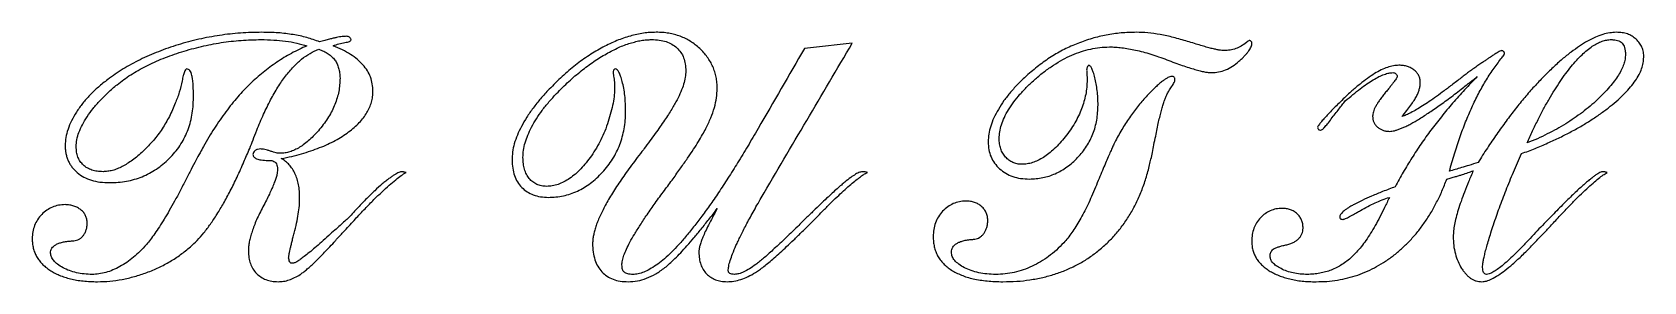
# Model space of a CAD drawing. Header units: millimetres. Extents: x 3 to 128, y 50 to 69.
import ezdxf

# ---------------------------------------------------------------- set-up
doc = ezdxf.new("R2010")
doc.units = ezdxf.units.MM

msp = doc.modelspace()

# ---------------------------------------------------------------- linework, layer by layer
at = {"color": 7, "linetype": 'Continuous', "lineweight": 25}
for points, knots in [([(27.53, 68.44), (27.52, 68.42), (27.5, 68.36), (27.4, 68.3), (27.25, 68.25), (26.97, 68.21), (26.59, 68.14), (26.29, 68.02), (26.14, 67.96), (26.38, 67.86), (26.85, 67.67), (27.48, 67.32), (28.02, 66.94), (28.46, 66.51), (28.81, 66.06), (29.05, 65.56), (29.2, 65.02), (29.22, 64.65), (29.23, 64.46), (29.22, 64.32), (29.21, 64.03), (29.12, 63.6), (28.97, 63.19), (28.77, 62.79), (28.5, 62.39), (28.17, 62.01), (27.78, 61.64), (27.34, 61.29), (26.84, 60.95), (26.31, 60.64), (25.72, 60.34), (25.09, 60.08), (24.42, 59.83), (23.69, 59.6), (22.93, 59.41), (22.4, 59.29), (22.13, 59.24), (22.24, 59.17), (22.47, 59.04), (22.75, 58.76), (23, 58.44), (23.2, 58.08), (23.36, 57.66), (23.48, 57.21), (23.54, 56.72), (23.55, 56.37), (23.55, 56.19), (23.55, 56), (23.54, 55.58), (23.45, 54.93), (23.32, 54.23), (23.16, 53.61), (23.04, 53.12), (22.94, 52.78), (22.88, 52.48), (22.81, 52.23), (22.77, 52), (22.73, 51.82), (22.71, 51.68), (22.71, 51.6), (22.7, 51.57), (22.71, 51.51), (22.72, 51.41), (22.77, 51.26), (22.87, 51.15), (22.95, 51.14), (22.99, 51.14), (23.04, 51.15), (23.16, 51.17), (23.36, 51.28), (23.62, 51.45), (23.93, 51.69), (24.32, 51.99), (24.76, 52.36), (25.26, 52.79), (25.61, 53.11), (25.8, 53.28), (25.95, 53.42), (26.25, 53.68), (26.66, 54.06), (27.03, 54.38), (27.26, 54.59), (27.37, 54.68), (27.6, 54.94), (28.05, 55.44), (28.72, 56.14), (29.35, 56.74), (29.84, 57.19), (30.21, 57.49), (30.46, 57.69), (30.68, 57.85), (30.89, 57.99), (31.07, 58.09), (31.23, 58.17), (31.36, 58.22), (31.45, 58.23), (31.49, 58.23), (31.51, 58.23), (31.55, 58.23), (31.63, 58.2), (31.71, 58.18), (31.76, 58.17), (31.79, 58.16), (31.66, 58.09), (31.39, 57.92), (30.96, 57.59), (30.47, 57.17), (29.9, 56.65), (29.28, 56.05), (28.59, 55.34), (27.84, 54.55), (27.32, 53.98), (27.04, 53.68), (26.96, 53.59), (26.8, 53.41), (26.57, 53.17), (26.38, 52.96), (26.27, 52.83), (26.22, 52.77), (26.07, 52.62), (25.8, 52.32), (25.4, 51.9), (25.03, 51.52), (24.68, 51.19), (24.37, 50.9), (24.09, 50.65), (23.83, 50.44), (23.53, 50.23), (23.18, 50.03), (22.75, 49.85), (22.32, 49.74), (22.03, 49.72), (21.89, 49.72), (21.72, 49.72), (21.4, 49.74), (20.94, 49.86), (20.54, 50.07), (20.19, 50.35), (19.92, 50.7), (19.72, 51.12), (19.6, 51.59), (19.59, 51.92), (19.58, 52.09), (19.59, 52.21), (19.59, 52.44), (19.65, 52.81), (19.74, 53.2), (19.87, 53.61), (20.02, 54.05), (20.22, 54.52), (20.44, 55.01), (20.71, 55.51), (20.97, 56), (21.2, 56.47), (21.39, 56.9), (21.55, 57.28), (21.68, 57.62), (21.77, 57.92), (21.83, 58.18), (21.83, 58.34), (21.84, 58.41), (21.84, 58.49), (21.83, 58.63), (21.77, 58.83), (21.65, 58.98), (21.53, 59.05), (21.48, 59.08), (21.42, 59.09), (21.29, 59.1), (21.16, 59.1), (21.09, 59.1), (21, 59.1), (20.83, 59.11), (20.59, 59.13), (20.39, 59.17), (20.23, 59.22), (20.1, 59.28), (20, 59.36), (19.94, 59.45), (19.94, 59.52), (19.93, 59.55), (19.94, 59.61), (19.96, 59.73), (20.1, 59.87), (20.3, 59.97), (20.45, 59.98), (20.53, 59.99), (20.58, 59.98), (20.68, 59.98), (20.86, 59.95), (21.06, 59.89), (21.29, 59.82), (21.51, 59.74), (21.72, 59.7), (21.89, 59.65), (22, 59.65), (22.04, 59.65), (22.17, 59.66), (22.42, 59.67), (22.8, 59.76), (23.18, 59.91), (23.56, 60.11), (23.94, 60.38), (24.33, 60.7), (24.72, 61.08), (25.1, 61.51), (25.47, 61.98), (25.79, 62.45), (26.07, 62.94), (26.29, 63.43), (26.46, 63.93), (26.59, 64.44), (26.66, 64.95), (26.67, 65.3), (26.68, 65.47), (26.67, 65.61), (26.66, 65.87), (26.58, 66.24), (26.46, 66.57), (26.28, 66.87), (26.05, 67.14), (25.76, 67.36), (25.42, 67.56), (25.16, 67.65), (25.03, 67.7), (24.8, 67.6), (24.33, 67.39), (23.67, 66.93), (23.04, 66.33), (22.43, 65.61), (21.84, 64.75), (21.28, 63.76), (20.73, 62.64), (20.4, 61.84), (20.23, 61.43), (20.13, 61.18), (19.95, 60.72), (19.7, 60.06), (19.46, 59.5), (19.31, 59.15), (19.24, 58.99), (19.07, 58.6), (18.72, 57.84), (18.2, 56.77), (17.68, 55.8), (17.17, 54.95), (16.66, 54.19), (16.15, 53.51), (15.63, 52.92), (15.27, 52.58), (15.09, 52.42), (14.84, 52.21), (14.34, 51.8), (13.52, 51.27), (12.64, 50.8), (11.72, 50.42), (10.77, 50.11), (9.81, 49.88), (8.85, 49.74), (8.21, 49.72), (7.89, 49.72), (7.7, 49.72), (7.33, 49.72), (6.79, 49.77), (6.28, 49.83), (5.81, 49.94), (5.36, 50.06), (4.94, 50.21), (4.55, 50.4), (4.2, 50.6), (3.88, 50.84), (3.6, 51.09), (3.37, 51.37), (3.17, 51.67), (3.02, 51.98), (2.91, 52.32), (2.85, 52.68), (2.84, 52.92), (2.84, 53.05), (2.84, 53.23), (2.86, 53.58), (3.01, 54.07), (3.24, 54.53), (3.57, 54.93), (3.95, 55.26), (4.39, 55.5), (4.87, 55.65), (5.21, 55.67), (5.38, 55.68), (5.5, 55.67), (5.73, 55.66), (6.06, 55.58), (6.36, 55.46), (6.61, 55.28), (6.83, 55.07), (6.98, 54.83), (7.08, 54.55), (7.09, 54.36), (7.09, 54.27), (7.09, 54.17), (7.09, 54), (7.03, 53.74), (6.93, 53.51), (6.81, 53.3), (6.65, 53.13), (6.48, 53), (6.28, 52.91), (6.14, 52.9), (6.07, 52.89), (6.04, 52.88), (5.98, 52.88), (5.92, 52.87), (5.89, 52.87), (5.76, 52.86), (5.52, 52.84), (5.19, 52.78), (4.91, 52.7), (4.67, 52.59), (4.49, 52.46), (4.35, 52.31), (4.27, 52.12), (4.26, 51.99), (4.26, 51.93), (4.27, 51.83), (4.3, 51.61), (4.51, 51.32), (4.82, 51.04), (5.23, 50.78), (5.73, 50.56), (6.27, 50.4), (6.86, 50.3), (7.26, 50.29), (7.47, 50.28), (7.65, 50.29), (8.01, 50.31), (8.55, 50.42), (9.09, 50.62), (9.64, 50.88), (10.17, 51.21), (10.7, 51.61), (11.21, 52.07), (11.52, 52.41), (11.68, 52.59), (11.78, 52.72), (12.01, 52.99), (12.35, 53.46), (12.7, 53.99), (13.08, 54.58), (13.47, 55.24), (13.88, 55.97), (14.3, 56.76), (14.59, 57.32), (14.74, 57.6), (14.88, 57.87), (15.13, 58.37), (15.49, 59.07), (15.82, 59.66), (16.01, 60.01), (16.1, 60.17), (16.24, 60.41), (16.51, 60.89), (16.94, 61.58), (17.38, 62.24), (17.83, 62.87), (18.29, 63.45), (18.75, 64.01), (19.22, 64.53), (19.86, 65.18), (20.7, 65.92), (21.77, 66.71), (22.9, 67.41), (23.71, 67.78), (24.11, 67.96), (23.85, 68.04), (23.31, 68.2), (22.44, 68.34), (21.53, 68.43), (20.89, 68.44), (20.57, 68.45), (20.05, 68.44), (19.01, 68.41), (17.46, 68.23), (15.93, 67.93), (14.67, 67.59), (13.68, 67.26), (12.98, 67), (12.3, 66.71), (11.66, 66.41), (11.05, 66.07), (10.47, 65.73), (9.92, 65.36), (9.58, 65.09), (9.41, 64.96), (9.17, 64.76), (8.72, 64.38), (8.1, 63.76), (7.55, 63.14), (7.09, 62.5), (6.72, 61.89), (6.45, 61.29), (6.28, 60.73), (6.25, 60.35), (6.24, 60.18), (6.25, 60.03), (6.26, 59.75), (6.36, 59.36), (6.54, 59.02), (6.79, 58.73), (7.1, 58.5), (7.46, 58.34), (7.88, 58.24), (8.17, 58.23), (8.33, 58.23), (8.45, 58.24), (8.69, 58.25), (9.06, 58.32), (9.44, 58.45), (9.82, 58.63), (10.21, 58.85), (10.61, 59.13), (11.02, 59.45), (11.43, 59.82), (11.84, 60.22), (12.22, 60.64), (12.58, 61.08), (12.9, 61.54), (13.19, 62.02), (13.47, 62.5), (13.7, 63.01), (13.84, 63.36), (13.91, 63.54), (14.02, 63.81), (14.26, 64.37), (14.42, 65.09), (14.52, 65.63), (14.61, 65.91), (14.68, 66.11), (14.77, 66.16), (14.81, 66.18), (14.85, 66.17), (14.95, 66.16), (15.07, 66.05), (15.16, 65.88), (15.22, 65.65), (15.26, 65.35), (15.31, 64.96), (15.32, 64.48), (15.32, 64.13), (15.32, 63.95), (15.32, 63.72), (15.31, 63.26), (15.22, 62.6), (15.07, 61.96), (14.87, 61.35), (14.6, 60.78), (14.28, 60.23), (13.89, 59.72), (13.45, 59.24), (12.97, 58.8), (12.46, 58.42), (11.92, 58.1), (11.35, 57.83), (10.76, 57.63), (10.14, 57.48), (9.49, 57.4), (9.05, 57.39), (8.83, 57.38), (8.58, 57.39), (8.1, 57.4), (7.43, 57.55), (6.83, 57.79), (6.4, 58.08), (6.1, 58.36), (5.91, 58.58), (5.75, 58.82), (5.62, 59.07), (5.52, 59.34), (5.44, 59.63), (5.4, 59.93), (5.39, 60.14), (5.39, 60.24), (5.4, 60.45), (5.42, 60.88), (5.6, 61.53), (5.88, 62.19), (6.26, 62.86), (6.74, 63.53), (7.31, 64.17), (7.96, 64.8), (8.44, 65.17), (8.69, 65.36), (8.88, 65.51), (9.27, 65.79), (9.88, 66.18), (10.52, 66.55), (11.19, 66.9), (11.89, 67.21), (12.61, 67.52), (13.36, 67.8), (14.4, 68.13), (15.73, 68.49), (17.35, 68.79), (18.97, 68.98), (20.06, 69), (20.61, 69.01), (20.83, 69.01), (21.26, 69), (21.88, 68.98), (22.47, 68.92), (23.22, 68.81), (24.1, 68.63), (24.77, 68.39), (25.1, 68.27), (25.23, 68.31), (25.48, 68.38), (25.84, 68.47), (26.14, 68.55), (26.47, 68.62), (26.8, 68.69), (27.05, 68.7), (27.16, 68.7), (27.21, 68.7), (27.3, 68.7), (27.42, 68.63), (27.51, 68.55), (27.52, 68.48), (27.53, 68.44)], [0, 0, 0, 0, 0.051482, 0.121055, 0.223597, 0.361234, 0.674597, 1, 1, 1, 1.158073, 1.301338, 1.433118, 1.554468, 1.668805, 1.777754, 1.887549, 2, 2, 2, 2.045984, 2.091422, 2.137609, 2.184915, 2.234765, 2.287866, 2.343805, 2.403743, 2.466706, 2.533008, 2.601663, 2.673813, 2.74963, 2.82912, 2.912784, 3, 3, 3, 3.110819, 3.221038, 3.333876, 3.452003, 3.576126, 3.708375, 3.849102, 4, 4, 4, 4.125235, 4.263611, 4.415815, 4.583276, 4.665867, 4.740701, 4.805497, 4.861622, 4.909587, 4.948881, 4.978283, 5, 5, 5, 5.295985, 5.562719, 5.792065, 6, 6, 6, 6.039977, 6.102523, 6.190153, 6.301788, 6.438687, 6.600962, 6.787733, 7, 7, 7, 7.29798, 7.56327, 7.797276, 8, 8, 8, 8.192001, 8.367254, 8.525387, 8.667167, 8.730834, 8.788322, 8.838531, 8.882862, 8.92121, 8.953347, 8.978873, 9, 9, 9, 9.175024, 9.46059, 9.774357, 10, 10, 10, 10.065814, 10.1481, 10.247646, 10.363274, 10.496529, 10.647511, 10.814837, 11, 11, 11, 11.308609, 11.581575, 11.81115, 12, 12, 12, 12.115801, 12.222359, 12.319667, 12.407192, 12.486126, 12.555373, 12.615651, 12.666482, 12.756573, 12.840193, 12.921559, 13, 13, 13, 13.134524, 13.257445, 13.376335, 13.4944, 13.613575, 13.733527, 13.860744, 14, 14, 14, 14.049924, 14.104288, 14.163487, 14.227827, 14.296709, 14.371391, 14.451523, 14.537194, 14.622283, 14.699145, 14.768149, 14.829307, 14.883054, 14.92955, 14.968403, 15, 15, 15, 15.295921, 15.527171, 15.748756, 16, 16, 16, 16.426039, 17, 17, 17, 17.201622, 17.377708, 17.529208, 17.65664, 17.759986, 17.849182, 17.926181, 18, 18, 18, 18.208754, 18.440347, 18.703423, 19, 19, 19, 19.091432, 19.204425, 19.339993, 19.498718, 19.66016, 19.795036, 19.908568, 20, 20, 20, 20.046484, 20.093978, 20.144261, 20.198046, 20.25556, 20.31819, 20.385661, 20.459075, 20.533318, 20.605206, 20.674089, 20.741226, 20.806628, 20.871364, 20.935393, 21, 21, 21, 21.134887, 21.258749, 21.377156, 21.491303, 21.607623, 21.728663, 21.858551, 22, 22, 22, 22.092207, 22.190046, 22.296063, 22.412433, 22.540154, 22.680283, 22.833131, 23, 23, 23, 23.303213, 23.571625, 23.803996, 24, 24, 24, 24.165712, 24.318418, 24.458288, 24.58502, 24.700925, 24.808404, 24.908285, 25, 25, 25, 25.123408, 25.247485, 25.373575, 25.502182, 25.629894, 25.755252, 25.877866, 26, 26, 26, 26.083852, 26.163366, 26.239319, 26.310995, 26.379635, 26.445326, 26.508313, 26.569079, 26.62763, 26.682787, 26.735782, 26.78792, 26.839475, 26.891047, 26.944236, 27, 27, 27, 27.131345, 27.256303, 27.380213, 27.506615, 27.632733, 27.754259, 27.87399, 28, 28, 28, 28.14538, 28.27954, 28.407865, 28.533975, 28.655478, 28.769696, 28.881203, 29, 29, 29, 29.145687, 29.28278, 29.414284, 29.543786, 29.66493, 29.778894, 29.888204, 30, 30, 30, 30.440303, 31, 31, 31, 31.184842, 31.347935, 31.488598, 31.611024, 31.716638, 31.812165, 31.905073, 32, 32, 32, 32.078324, 32.165298, 32.271372, 32.399947, 32.542856, 32.688739, 32.840741, 33, 33, 33, 33.108072, 33.219034, 33.335205, 33.457719, 33.586332, 33.719068, 33.857048, 34, 34, 34, 34.086152, 34.183091, 34.291003, 34.410425, 34.540654, 34.682539, 34.8354, 35, 35, 35, 35.310489, 35.580742, 35.810158, 36, 36, 36, 36.073485, 36.145036, 36.21439, 36.281946, 36.347469, 36.410804, 36.47256, 36.532604, 36.65041, 36.766877, 36.88311, 37, 37, 37, 37.228355, 37.471757, 37.728984, 38, 38, 38, 38.131269, 38.261812, 38.393151, 38.525232, 38.590403, 38.654084, 38.715692, 38.775199, 38.833732, 38.890231, 38.945738, 39, 39, 39, 39.155807, 39.303728, 39.444029, 39.57769, 39.701189, 39.810673, 39.910002, 40, 40, 40, 40.134858, 40.258281, 40.374223, 40.489962, 40.605725, 40.727298, 40.857037, 41, 41, 41, 41.044063, 41.090491, 41.139123, 41.191717, 41.247308, 41.307025, 41.371962, 41.441202, 41.512277, 41.583068, 41.652979, 41.722319, 41.79137, 41.860456, 41.930237, 42, 42, 42, 42.317424, 42.640938, 42.786991, 42.892337, 42.961197, 43, 43, 43, 43.056237, 43.11584, 43.191923, 43.287219, 43.411167, 43.570836, 43.768129, 44, 44, 44, 44.067116, 44.131675, 44.194849, 44.256555, 44.317703, 44.378589, 44.44091, 44.504197, 44.567484, 44.628946, 44.689683, 44.749871, 44.810356, 44.872177, 44.935031, 45, 45, 45, 45.148227, 45.283448, 45.410161, 45.531278, 45.59045, 45.648511, 45.70492, 45.761225, 45.818621, 45.876922, 45.937435, 46, 46, 46, 46.099683, 46.205099, 46.318132, 46.441156, 46.571931, 46.707712, 46.850711, 47, 47, 47, 47.056441, 47.113438, 47.171619, 47.231274, 47.291735, 47.353559, 47.417022, 47.481782, 47.612541, 47.741819, 47.870739, 48, 48, 48, 48.143452, 48.279291, 48.409756, 48.534058, 48.771084, 49, 49, 49, 49.196116, 49.369773, 49.518975, 49.643772, 49.848467, 50, 50, 50, 50.297471, 50.561725, 50.795937, 51, 51, 51, 51]), ([(48.99, 49.72), (48.78, 49.72), (48.39, 49.74), (47.83, 49.89), (47.35, 50.13), (46.95, 50.47), (46.62, 50.91), (46.41, 51.43), (46.26, 52.03), (46.25, 52.45), (46.24, 52.68), (46.25, 52.78), (46.25, 52.98), (46.31, 53.3), (46.38, 53.63), (46.49, 53.99), (46.63, 54.37), (46.8, 54.77), (47, 55.19), (47.23, 55.63), (47.49, 56.1), (47.78, 56.58), (48.11, 57.09), (48.47, 57.61), (48.85, 58.17), (49.27, 58.74), (49.71, 59.33), (50.02, 59.73), (50.18, 59.93), (50.2, 59.96), (50.21, 59.98), (50.23, 60.01), (50.38, 60.21), (50.67, 60.6), (51.09, 61.16), (51.46, 61.7), (51.8, 62.19), (52.1, 62.64), (52.37, 63.06), (52.59, 63.44), (52.83, 63.88), (53.08, 64.39), (53.3, 64.97), (53.43, 65.51), (53.45, 65.85), (53.46, 66.02), (53.45, 66.2), (53.44, 66.55), (53.31, 67.04), (53.09, 67.47), (52.78, 67.82), (52.39, 68.11), (51.93, 68.31), (51.39, 68.43), (51.01, 68.44), (50.81, 68.45), (50.68, 68.44), (50.41, 68.43), (50, 68.39), (49.58, 68.29), (49.15, 68.17), (48.7, 68.02), (48.24, 67.83), (47.78, 67.6), (47.13, 67.26), (46.31, 66.75), (45.34, 66.03), (44.37, 65.21), (43.76, 64.59), (43.45, 64.27), (43.25, 64.06), (42.86, 63.64), (42.34, 62.99), (41.89, 62.34), (41.52, 61.7), (41.22, 61.08), (41.01, 60.48), (40.87, 59.9), (40.86, 59.52), (40.85, 59.33), (40.86, 59.17), (40.87, 58.86), (40.96, 58.42), (41.11, 58.03), (41.32, 57.69), (41.6, 57.43), (41.92, 57.23), (42.29, 57.12), (42.54, 57.1), (42.68, 57.09), (42.83, 57.1), (43.13, 57.12), (43.58, 57.24), (44.03, 57.44), (44.48, 57.7), (44.92, 58.05), (45.35, 58.46), (45.77, 58.93), (46.02, 59.28), (46.15, 59.46), (46.28, 59.66), (46.55, 60.06), (46.89, 60.7), (47.2, 61.38), (47.45, 62.1), (47.67, 62.82), (47.83, 63.51), (47.93, 64.16), (47.94, 64.59), (47.95, 64.79), (47.94, 64.95), (47.94, 65.27), (47.88, 65.59), (47.85, 65.75), (47.84, 65.78), (47.83, 65.82), (47.83, 65.86), (47.83, 65.87), (47.83, 65.91), (47.84, 65.98), (47.87, 66.07), (47.91, 66.15), (47.96, 66.17), (47.99, 66.18), (48.04, 66.16), (48.17, 66.12), (48.3, 65.9), (48.43, 65.59), (48.55, 65.17), (48.66, 64.67), (48.75, 64.11), (48.79, 63.5), (48.79, 63.08), (48.8, 62.86), (48.79, 62.64), (48.78, 62.2), (48.7, 61.55), (48.55, 60.93), (48.36, 60.32), (48.11, 59.75), (47.8, 59.2), (47.43, 58.68), (47.01, 58.18), (46.56, 57.73), (46.08, 57.33), (45.59, 56.99), (45.07, 56.72), (44.53, 56.51), (43.98, 56.35), (43.4, 56.26), (43.01, 56.25), (42.82, 56.24), (42.61, 56.25), (42.21, 56.27), (41.65, 56.42), (41.16, 56.66), (40.74, 57), (40.41, 57.43), (40.17, 57.93), (40.03, 58.51), (40.01, 58.91), (40, 59.13), (40.01, 59.33), (40.03, 59.76), (40.17, 60.41), (40.41, 61.07), (40.73, 61.76), (41.14, 62.46), (41.64, 63.17), (42.22, 63.9), (42.65, 64.36), (42.87, 64.6), (43.21, 64.94), (43.86, 65.59), (44.89, 66.48), (45.95, 67.23), (46.85, 67.77), (47.58, 68.13), (48.11, 68.37), (48.64, 68.56), (49.16, 68.73), (49.67, 68.85), (50.18, 68.95), (50.68, 69), (51.01, 69.01), (51.17, 69.01), (51.34, 69.01), (51.66, 69.01), (52.14, 68.94), (52.59, 68.85), (53.02, 68.71), (53.43, 68.53), (53.83, 68.32), (54.19, 68.05), (54.54, 67.77), (54.86, 67.44), (55.13, 67.1), (55.37, 66.74), (55.56, 66.36), (55.71, 65.96), (55.82, 65.54), (55.88, 65.11), (55.89, 64.81), (55.89, 64.66), (55.88, 64.42), (55.86, 63.93), (55.68, 63.17), (55.4, 62.37), (55.08, 61.68), (54.75, 61.07), (54.43, 60.54), (54.04, 59.93), (53.58, 59.25), (53.05, 58.49), (52.46, 57.66), (51.79, 56.75), (51.32, 56.13), (51.08, 55.8), (50.87, 55.51), (50.48, 54.94), (49.95, 54.13), (49.5, 53.42), (49.14, 52.8), (48.87, 52.26), (48.67, 51.79), (48.55, 51.38), (48.52, 51.13), (48.51, 51.02), (48.52, 50.96), (48.52, 50.84), (48.55, 50.68), (48.61, 50.54), (48.7, 50.44), (48.82, 50.36), (48.97, 50.32), (49.15, 50.29), (49.29, 50.28), (49.36, 50.28), (49.5, 50.29), (49.79, 50.31), (50.23, 50.46), (50.69, 50.68), (51.18, 51), (51.7, 51.39), (52.24, 51.88), (52.8, 52.45), (53.39, 53.11), (54.01, 53.87), (54.65, 54.7), (55.32, 55.63), (56.02, 56.64), (56.75, 57.75), (57.49, 58.94), (58.28, 60.22), (58.79, 61.11), (59.06, 61.56), (60.26, 63.63), (61.46, 65.7), (62.65, 67.77), (63.89, 67.9), (65.12, 68.03), (66.35, 68.16), (64, 64.18), (61.65, 60.2), (59.3, 56.21), (59.19, 56.02), (58.98, 55.65), (58.68, 55.11), (58.4, 54.6), (58.14, 54.12), (57.91, 53.67), (57.7, 53.25), (57.52, 52.87), (57.3, 52.42), (57.1, 51.92), (56.9, 51.39), (56.78, 50.94), (56.75, 50.67), (56.74, 50.56), (56.75, 50.52), (56.77, 50.44), (56.89, 50.34), (57.05, 50.29), (57.17, 50.29), (57.24, 50.28), (57.35, 50.3), (57.6, 50.32), (57.98, 50.48), (58.42, 50.73), (58.82, 51), (59.18, 51.28), (59.49, 51.54), (59.84, 51.84), (60.22, 52.19), (60.65, 52.58), (61.11, 53.01), (61.61, 53.49), (61.95, 53.83), (62.13, 54), (62.34, 54.21), (62.75, 54.61), (63.34, 55.18), (63.87, 55.7), (64.35, 56.15), (64.78, 56.55), (65.16, 56.89), (65.49, 57.18), (65.83, 57.47), (66.2, 57.76), (66.58, 58.02), (66.9, 58.19), (67.1, 58.22), (67.18, 58.23), (67.21, 58.23), (67.29, 58.22), (67.37, 58.2), (67.42, 58.19), (67.44, 58.18), (67.48, 58.18), (67.51, 58.17), (67.53, 58.17), (67.43, 58.12), (67.22, 58), (66.9, 57.77), (66.53, 57.49), (66.12, 57.14), (65.66, 56.73), (65.16, 56.27), (64.62, 55.74), (64.25, 55.37), (64.05, 55.17), (63.89, 55.01), (63.58, 54.69), (63.14, 54.24), (62.76, 53.86), (62.51, 53.62), (62.4, 53.52), (62.21, 53.33), (61.84, 52.96), (61.29, 52.45), (60.79, 51.98), (60.33, 51.57), (59.91, 51.2), (59.52, 50.9), (59.18, 50.64), (58.77, 50.37), (58.3, 50.11), (57.75, 49.89), (57.2, 49.74), (56.83, 49.73), (56.66, 49.72), (56.5, 49.72), (56.19, 49.74), (55.76, 49.86), (55.38, 50.05), (55.06, 50.32), (54.79, 50.66), (54.61, 51.06), (54.49, 51.5), (54.48, 51.82), (54.47, 51.99), (54.48, 52.07), (54.49, 52.24), (54.55, 52.52), (54.65, 52.83), (54.79, 53.2), (54.98, 53.62), (55.23, 54.13), (55.53, 54.72), (55.77, 55.14), (55.89, 55.37), (55.68, 55.09), (55.27, 54.56), (54.66, 53.8), (54.1, 53.12), (53.57, 52.51), (53.09, 51.98), (52.64, 51.52), (52.23, 51.13), (51.74, 50.72), (51.16, 50.32), (50.44, 49.98), (49.72, 49.75), (49.23, 49.73), (48.99, 49.72)], [0, 0, 0, 0, 0.135533, 0.25726, 0.372933, 0.485885, 0.601122, 0.722147, 0.853948, 1, 1, 1, 1.035029, 1.073122, 1.114412, 1.158851, 1.206821, 1.259106, 1.31484, 1.374599, 1.437995, 1.506008, 1.577781, 1.653806, 1.733814, 1.818442, 1.90709, 2, 2, 2, 3, 3, 3, 3.10902, 3.210485, 3.304421, 3.391055, 3.469316, 3.540832, 3.604952, 3.661199, 3.761311, 3.850783, 3.929805, 4, 4, 4, 4.134007, 4.25544, 4.370551, 4.483741, 4.599506, 4.720569, 4.853077, 5, 5, 5, 5.045599, 5.093024, 5.142714, 5.194249, 5.248961, 5.305894, 5.365641, 5.428837, 5.560785, 5.699496, 5.845449, 6, 6, 6, 6.154153, 6.30025, 6.437219, 6.567527, 6.688588, 6.799747, 6.903322, 7, 7, 7, 7.150107, 7.286598, 7.413805, 7.533926, 7.649499, 7.761378, 7.876822, 8, 8, 8, 8.101147, 8.207265, 8.318022, 8.438431, 8.567656, 8.703685, 8.847166, 9, 9, 9, 9.124376, 9.251868, 9.383239, 9.519919, 9.653915, 9.778378, 9.893208, 10, 10, 10, 10.504055, 11, 11, 11, 11.670647, 12, 12, 12, 12.303484, 12.570285, 12.811343, 13, 13, 13, 13.045081, 13.110488, 13.206767, 13.334089, 13.48332, 13.643569, 13.815064, 14, 14, 14, 14.067745, 14.133747, 14.198125, 14.261777, 14.325, 14.388223, 14.452639, 14.518819, 14.584118, 14.646854, 14.706908, 14.765661, 14.824016, 14.881775, 14.940295, 15, 15, 15, 15.135727, 15.260632, 15.379041, 15.495951, 15.61317, 15.732903, 15.860391, 16, 16, 16, 16.0984, 16.201666, 16.312967, 16.432784, 16.561569, 16.698491, 16.844658, 17, 17, 17, 17.146941, 17.287161, 17.421622, 17.551244, 17.613951, 17.67426, 17.732588, 17.789001, 17.843862, 17.897153, 17.948937, 18, 18, 18, 18.068746, 18.135536, 18.200118, 18.263146, 18.325237, 18.387278, 18.449949, 18.513663, 18.57669, 18.637877, 18.697788, 18.756746, 18.816076, 18.875522, 18.936793, 19, 19, 19, 19.06955, 19.144965, 19.227079, 19.316693, 19.368481, 19.429514, 19.500095, 19.580404, 19.67071, 19.771036, 19.880796, 20, 20, 20, 20.199855, 20.37609, 20.529695, 20.660377, 20.770924, 20.862881, 20.939584, 21, 21, 21, 21.145028, 21.272393, 21.37932, 21.474958, 21.574824, 21.695057, 21.835, 22, 22, 22, 22.026936, 22.057045, 22.090507, 22.128458, 22.171014, 22.218632, 22.271115, 22.329442, 22.393133, 22.462646, 22.537459, 22.618438, 22.705061, 22.797527, 22.895767, 23, 23, 23, 24, 24, 24, 25, 25, 25, 26, 26, 26, 26.106284, 26.205523, 26.29869, 26.385791, 26.466506, 26.541179, 26.60982, 26.671802, 26.780402, 26.870973, 26.944212, 27, 27, 27, 27.186918, 27.39864, 27.671198, 28, 28, 28, 28.053317, 28.119631, 28.199374, 28.295247, 28.352127, 28.417464, 28.49175, 28.575501, 28.667833, 28.769673, 28.880557, 29, 29, 29, 29.134462, 29.258081, 29.369435, 29.46949, 29.557773, 29.634293, 29.699568, 29.753047, 29.84006, 29.909454, 29.962578, 30, 30, 30, 30.347315, 31, 31, 31, 31.625627, 32, 32, 32, 32.071213, 32.157788, 32.258752, 32.375679, 32.508077, 32.656671, 32.820173, 33, 33, 33, 33.301621, 33.568367, 33.8016, 34, 34, 34, 34.11519, 34.221955, 34.318969, 34.407185, 34.485703, 34.555539, 34.616671, 34.668826, 34.760581, 34.845252, 34.924267, 35, 35, 35, 35.132889, 35.255926, 35.373806, 35.492642, 35.611846, 35.733119, 35.860981, 36, 36, 36, 36.063844, 36.141114, 36.230399, 36.333029, 36.457797, 36.610362, 36.790341, 37, 37, 37, 37.113882, 37.218656, 37.315029, 37.402363, 37.480707, 37.550132, 37.611071, 37.663694, 37.756198, 37.841446, 37.921702, 38, 38, 38, 38]), ([(76.88, 60.55), (76.89, 60.75), (76.91, 61.15), (77.07, 61.77), (77.32, 62.41), (77.67, 63.07), (78.1, 63.74), (78.62, 64.39), (79.2, 65.04), (79.63, 65.44), (79.85, 65.65), (80.16, 65.91), (80.77, 66.44), (81.75, 67.12), (82.76, 67.7), (83.82, 68.17), (84.92, 68.55), (86.03, 68.82), (87.18, 68.98), (87.96, 69), (88.35, 69.01), (88.64, 69.01), (89.27, 68.99), (90.23, 68.84), (91.26, 68.62), (92.14, 68.36), (92.84, 68.15), (93.33, 68), (93.76, 67.88), (94.14, 67.77), (94.47, 67.7), (94.74, 67.64), (94.96, 67.61), (95.09, 67.6), (95.15, 67.6), (95.31, 67.6), (95.62, 67.62), (96.07, 67.74), (96.5, 67.93), (96.76, 68.12), (96.89, 68.22), (96.93, 68.26), (97, 68.32), (97.08, 68.36), (97.11, 68.37), (97.14, 68.37), (97.2, 68.36), (97.26, 68.31), (97.31, 68.25), (97.31, 68.19), (97.31, 68.17), (97.31, 68.12), (97.3, 68.03), (97.25, 67.88), (97.17, 67.73), (97.06, 67.56), (96.92, 67.38), (96.74, 67.19), (96.54, 66.98), (96.23, 66.7), (95.83, 66.38), (95.29, 66.1), (94.74, 65.92), (94.36, 65.9), (94.17, 65.89), (94.09, 65.9), (93.91, 65.91), (93.62, 65.95), (93.27, 66.04), (92.87, 66.14), (92.41, 66.29), (91.89, 66.45), (91.33, 66.66), (90.72, 66.89), (90.1, 67.12), (89.48, 67.32), (88.89, 67.5), (88.31, 67.63), (87.77, 67.75), (87.25, 67.82), (86.75, 67.87), (86.42, 67.88), (86.27, 67.88), (86.02, 67.87), (85.54, 67.85), (84.81, 67.73), (84.09, 67.53), (83.36, 67.26), (82.64, 66.91), (81.93, 66.47), (81.22, 65.98), (80.77, 65.6), (80.54, 65.4), (80.33, 65.21), (79.91, 64.83), (79.35, 64.23), (78.86, 63.64), (78.46, 63.04), (78.13, 62.45), (77.91, 61.88), (77.76, 61.32), (77.74, 60.96), (77.73, 60.78), (77.74, 60.65), (77.75, 60.38), (77.84, 60), (78, 59.65), (78.22, 59.35), (78.48, 59.11), (78.79, 58.93), (79.12, 58.82), (79.35, 58.8), (79.47, 58.8), (79.61, 58.81), (79.9, 58.82), (80.33, 58.92), (80.75, 59.1), (81.17, 59.33), (81.6, 59.63), (82.02, 60), (82.44, 60.44), (82.85, 60.93), (83.25, 61.45), (83.59, 61.99), (83.88, 62.54), (84.13, 63.09), (84.31, 63.64), (84.44, 64.2), (84.53, 64.76), (84.54, 65.14), (84.54, 65.32), (84.54, 65.4), (84.54, 65.55), (84.52, 65.77), (84.52, 65.95), (84.51, 66.05), (84.51, 66.09), (84.51, 66.14), (84.51, 66.23), (84.56, 66.35), (84.61, 66.43), (84.66, 66.45), (84.68, 66.46), (84.72, 66.44), (84.83, 66.4), (84.92, 66.18), (85.04, 65.89), (85.15, 65.48), (85.26, 65.01), (85.33, 64.49), (85.39, 63.94), (85.39, 63.57), (85.39, 63.38), (85.39, 63.19), (85.37, 62.8), (85.3, 62.23), (85.18, 61.68), (85.01, 61.16), (84.78, 60.66), (84.51, 60.19), (84.19, 59.73), (83.82, 59.31), (83.42, 58.93), (82.99, 58.59), (82.55, 58.3), (82.09, 58.07), (81.61, 57.88), (81.11, 57.76), (80.6, 57.68), (80.25, 57.67), (80.07, 57.66), (79.85, 57.67), (79.41, 57.69), (78.79, 57.84), (78.23, 58.09), (77.76, 58.44), (77.37, 58.88), (77.08, 59.38), (76.91, 59.94), (76.89, 60.34), (76.88, 60.55)], [0, 0, 0, 0, 0.096968, 0.200305, 0.313414, 0.437184, 0.569582, 0.706792, 0.849848, 1, 1, 1, 1.130332, 1.257051, 1.381956, 1.505732, 1.629033, 1.751556, 1.87512, 2, 2, 2, 2.128625, 2.267945, 2.418258, 2.581531, 2.662002, 2.73504, 2.799075, 2.855692, 2.90336, 2.943649, 2.975758, 3, 3, 3, 3.250546, 3.493894, 3.742607, 4, 4, 4, 4.677606, 5, 5, 5, 5.269661, 5.510854, 5.744177, 6, 6, 6, 6.032601, 6.068713, 6.112068, 6.159573, 6.215595, 6.278126, 6.348199, 6.425948, 6.580417, 6.724952, 6.862592, 7, 7, 7, 7.029311, 7.065445, 7.108778, 7.159721, 7.218623, 7.284698, 7.358325, 7.439675, 7.522736, 7.601824, 7.677369, 7.748661, 7.816603, 7.881138, 7.942057, 8, 8, 8, 8.113538, 8.22765, 8.345928, 8.467217, 8.593196, 8.722969, 8.858233, 9, 9, 9, 9.156522, 9.303391, 9.441937, 9.572599, 9.693361, 9.803381, 9.905441, 10, 10, 10, 10.140268, 10.271953, 10.398432, 10.524491, 10.646908, 10.763505, 10.879079, 11, 11, 11, 11.047354, 11.09579, 11.146611, 11.200405, 11.258434, 11.321469, 11.388907, 11.462235, 11.537138, 11.608377, 11.677711, 11.744434, 11.809777, 11.873628, 11.936848, 12, 12, 12, 12.284679, 12.593027, 12.860473, 13, 13, 13, 13.347694, 13.627967, 13.854149, 14, 14, 14, 14.038586, 14.105066, 14.203983, 14.339224, 14.49503, 14.655571, 14.824674, 15, 15, 15, 15.067983, 15.133852, 15.198266, 15.261241, 15.323872, 15.387018, 15.450355, 15.515492, 15.579778, 15.641901, 15.702097, 15.7617, 15.820211, 15.879288, 15.938648, 16, 16, 16, 16.139877, 16.270326, 16.393536, 16.516352, 16.635946, 16.753092, 16.871863, 17, 17, 17, 17]), ([(114.77, 65.58), (114.69, 65.52), (114.51, 65.38), (114.22, 65.16), (113.89, 64.9), (113.65, 64.71), (113.53, 64.61), (113.35, 64.48), (113.02, 64.22), (112.53, 63.85), (112.06, 63.51), (111.61, 63.19), (111.18, 62.9), (110.78, 62.63), (110.4, 62.39), (110.04, 62.17), (109.7, 61.98), (109.39, 61.81), (109.1, 61.67), (108.83, 61.56), (108.58, 61.47), (108.36, 61.4), (108.15, 61.36), (108.03, 61.36), (107.97, 61.35), (107.87, 61.36), (107.7, 61.36), (107.45, 61.43), (107.23, 61.53), (107.03, 61.67), (106.87, 61.85), (106.75, 62.05), (106.67, 62.28), (106.67, 62.44), (106.66, 62.52), (106.66, 62.58), (106.67, 62.69), (106.72, 62.88), (106.79, 63.08), (106.9, 63.29), (107.04, 63.52), (107.2, 63.77), (107.4, 64.03), (107.61, 64.3), (107.83, 64.56), (108.02, 64.8), (108.19, 65.01), (108.32, 65.19), (108.43, 65.33), (108.5, 65.45), (108.56, 65.54), (108.56, 65.59), (108.57, 65.61), (108.56, 65.64), (108.55, 65.72), (108.46, 65.8), (108.36, 65.88), (108.27, 65.89), (108.23, 65.89), (108.13, 65.88), (107.9, 65.87), (107.53, 65.75), (107.13, 65.58), (106.68, 65.32), (106.2, 65.01), (105.68, 64.63), (105.12, 64.19), (104.74, 63.87), (104.54, 63.7), (104.46, 63.6), (104.3, 63.39), (104.04, 63.07), (103.76, 62.7), (103.56, 62.45), (103.46, 62.31), (103.36, 62.18), (103.2, 61.95), (102.95, 61.69), (102.79, 61.5), (102.67, 61.45), (102.63, 61.44), (102.6, 61.44), (102.54, 61.45), (102.47, 61.5), (102.41, 61.58), (102.41, 61.64), (102.4, 61.68), (102.41, 61.71), (102.44, 61.79), (102.56, 61.93), (102.72, 62.14), (102.95, 62.4), (103.24, 62.7), (103.57, 63.06), (103.97, 63.44), (104.24, 63.71), (104.39, 63.86), (104.61, 64.06), (105.03, 64.46), (105.66, 64.99), (106.24, 65.44), (106.79, 65.81), (107.31, 66.1), (107.79, 66.3), (108.26, 66.43), (108.56, 66.45), (108.7, 66.46), (108.82, 66.46), (109.04, 66.45), (109.36, 66.38), (109.64, 66.26), (109.89, 66.09), (110.1, 65.9), (110.24, 65.66), (110.34, 65.4), (110.35, 65.21), (110.35, 65.12), (110.35, 65.04), (110.34, 64.86), (110.28, 64.6), (110.19, 64.32), (110.05, 64.04), (109.86, 63.72), (109.61, 63.36), (109.29, 62.94), (109.06, 62.64), (108.93, 62.49), (109.04, 62.53), (109.28, 62.62), (109.65, 62.8), (110.07, 63.04), (110.54, 63.33), (111.06, 63.66), (111.62, 64.06), (112.23, 64.5), (112.65, 64.82), (112.87, 64.99), (113, 65.09), (113.24, 65.28), (113.59, 65.54), (113.88, 65.77), (114.06, 65.91), (114.14, 65.97), (114.26, 66.05), (114.49, 66.2), (114.8, 66.43), (115.1, 66.63), (115.36, 66.81), (115.58, 66.96), (115.78, 67.09), (115.94, 67.2), (116.11, 67.31), (116.28, 67.42), (116.45, 67.51), (116.57, 67.58), (116.64, 67.59), (116.67, 67.6), (116.69, 67.59), (116.75, 67.59), (116.81, 67.53), (116.87, 67.46), (116.87, 67.4), (116.88, 67.37), (116.87, 67.35), (116.86, 67.31), (116.8, 67.22), (116.71, 67.11), (116.64, 67.02), (116.6, 66.97), (116.4, 66.69), (115.97, 66.13), (115.39, 65.22), (114.84, 64.24), (114.33, 63.19), (113.85, 62.06), (113.4, 60.86), (112.98, 59.59), (112.73, 58.71), (112.61, 58.26), (112.76, 58.31), (113.07, 58.4), (113.57, 58.55), (114.16, 58.73), (114.59, 58.86), (114.83, 58.93), (115.06, 59.31), (115.53, 60.05), (116.26, 61.12), (116.98, 62.13), (117.71, 63.08), (118.43, 63.97), (119.16, 64.8), (119.89, 65.57), (120.62, 66.28), (121.32, 66.92), (122.01, 67.47), (122.67, 67.94), (123.29, 68.33), (123.89, 68.63), (124.46, 68.85), (125.01, 68.98), (125.36, 69), (125.53, 69.01), (125.69, 69.01), (125.98, 68.99), (126.39, 68.9), (126.76, 68.72), (127.08, 68.48), (127.34, 68.19), (127.53, 67.86), (127.65, 67.48), (127.66, 67.21), (127.66, 67.08), (127.65, 66.93), (127.64, 66.63), (127.5, 66.18), (127.3, 65.72), (127.01, 65.25), (126.64, 64.77), (126.19, 64.28), (125.66, 63.78), (125.06, 63.27), (124.38, 62.76), (123.66, 62.27), (122.88, 61.78), (122.04, 61.32), (121.16, 60.87), (120.22, 60.44), (119.23, 60.02), (118.55, 59.76), (118.2, 59.63), (117.99, 59.15), (117.57, 58.21), (117, 56.82), (116.48, 55.46), (116.1, 54.37), (115.83, 53.53), (115.66, 52.97), (115.51, 52.47), (115.39, 52.03), (115.3, 51.64), (115.23, 51.32), (115.19, 51.05), (115.18, 50.89), (115.18, 50.82), (115.18, 50.75), (115.19, 50.61), (115.24, 50.44), (115.34, 50.31), (115.43, 50.29), (115.47, 50.28), (115.55, 50.29), (115.72, 50.32), (116, 50.46), (116.33, 50.67), (116.72, 50.97), (117.15, 51.35), (117.64, 51.81), (118.19, 52.36), (118.56, 52.76), (118.76, 52.97), (118.79, 53), (118.82, 53.04), (118.86, 53.07), (119.04, 53.27), (119.23, 53.46), (119.41, 53.66), (119.59, 53.84), (119.94, 54.2), (120.44, 54.72), (120.91, 55.2), (121.35, 55.65), (121.77, 56.06), (122.16, 56.43), (122.52, 56.78), (122.85, 57.08), (123.15, 57.35), (123.43, 57.58), (123.68, 57.77), (123.89, 57.94), (124.08, 58.07), (124.25, 58.15), (124.38, 58.22), (124.46, 58.23), (124.5, 58.23), (124.53, 58.23), (124.6, 58.22), (124.66, 58.21), (124.71, 58.2), (124.73, 58.19), (124.77, 58.18), (124.81, 58.17), (124.82, 58.16), (124.72, 58.1), (124.5, 57.96), (124.14, 57.69), (123.71, 57.33), (123.22, 56.89), (122.67, 56.35), (122.05, 55.74), (121.38, 55.03), (120.9, 54.53), (120.66, 54.27), (120.46, 54.05), (120.26, 53.84), (120.07, 53.63), (119.93, 53.49), (119.8, 53.35), (119.66, 53.21), (119.4, 52.93), (118.91, 52.41), (118.19, 51.7), (117.54, 51.1), (116.94, 50.61), (116.4, 50.22), (115.92, 49.94), (115.51, 49.76), (115.24, 49.73), (115.12, 49.72), (115.04, 49.72), (114.9, 49.73), (114.68, 49.77), (114.47, 49.85), (114.27, 49.97), (114.08, 50.11), (113.9, 50.3), (113.72, 50.5), (113.49, 50.83), (113.26, 51.28), (113.05, 51.88), (112.92, 52.54), (112.91, 52.99), (112.91, 53.22), (112.91, 53.37), (112.92, 53.67), (113, 54.16), (113.12, 54.7), (113.29, 55.3), (113.51, 55.96), (113.78, 56.68), (114.09, 57.47), (114.33, 58.01), (114.45, 58.29), (114.32, 58.25), (114.04, 58.15), (113.68, 58.03), (113.35, 57.93), (113.06, 57.84), (112.74, 57.75), (112.52, 57.68), (112.4, 57.64), (112.28, 57.34), (112.05, 56.73), (111.63, 55.87), (111.19, 55.06), (110.7, 54.3), (110.17, 53.59), (109.6, 52.94), (108.99, 52.33), (108.35, 51.79), (107.68, 51.3), (106.98, 50.88), (106.26, 50.52), (105.51, 50.22), (104.74, 50), (103.94, 49.83), (103.12, 49.73), (102.56, 49.72), (102.28, 49.72), (102.1, 49.72), (101.73, 49.72), (101.21, 49.76), (100.71, 49.83), (100.24, 49.92), (99.8, 50.04), (99.39, 50.19), (99, 50.37), (98.65, 50.56), (98.34, 50.78), (98.06, 51.02), (97.82, 51.28), (97.63, 51.56), (97.48, 51.86), (97.37, 52.17), (97.31, 52.5), (97.3, 52.73), (97.3, 52.84), (97.31, 53.02), (97.32, 53.36), (97.45, 53.85), (97.66, 54.29), (97.96, 54.67), (98.32, 54.99), (98.73, 55.22), (99.18, 55.37), (99.49, 55.38), (99.65, 55.39), (99.77, 55.39), (99.99, 55.38), (100.3, 55.29), (100.58, 55.17), (100.82, 54.98), (101.02, 54.75), (101.17, 54.49), (101.26, 54.19), (101.27, 53.97), (101.27, 53.86), (101.27, 53.78), (101.26, 53.63), (101.19, 53.41), (101.08, 53.21), (100.93, 53.04), (100.74, 52.88), (100.51, 52.74), (100.24, 52.64), (100.04, 52.59), (99.94, 52.56), (99.83, 52.54), (99.63, 52.5), (99.36, 52.41), (99.13, 52.34), (98.97, 52.24), (98.85, 52.12), (98.77, 51.99), (98.73, 51.84), (98.72, 51.74), (98.72, 51.68), (98.73, 51.59), (98.75, 51.41), (98.93, 51.16), (99.21, 50.93), (99.58, 50.71), (100.02, 50.52), (100.52, 50.38), (101.05, 50.3), (101.42, 50.29), (101.61, 50.28), (101.77, 50.29), (102.09, 50.3), (102.56, 50.36), (103.02, 50.47), (103.46, 50.61), (103.88, 50.81), (104.29, 51.03), (104.68, 51.32), (105.06, 51.63), (105.42, 52.01), (105.79, 52.43), (106.15, 52.92), (106.51, 53.47), (106.87, 54.08), (107.24, 54.74), (107.6, 55.47), (107.84, 55.98), (107.96, 56.24), (107.77, 56.18), (107.4, 56.05), (106.84, 55.81), (106.27, 55.54), (105.81, 55.28), (105.44, 55.07), (105.2, 54.93), (104.98, 54.81), (104.8, 54.71), (104.64, 54.64), (104.51, 54.59), (104.42, 54.55), (104.36, 54.54), (104.34, 54.54), (104.3, 54.54), (104.24, 54.55), (104.15, 54.58), (104.12, 54.66), (104.11, 54.7), (104.11, 54.73), (104.11, 54.76), (104.12, 54.83), (104.18, 54.93), (104.27, 55.04), (104.39, 55.16), (104.55, 55.28), (104.75, 55.41), (104.97, 55.56), (105.34, 55.76), (105.88, 56.03), (106.62, 56.36), (107.47, 56.71), (108.09, 56.94), (108.41, 57.06), (108.62, 57.44), (109.02, 58.2), (109.7, 59.3), (110.41, 60.39), (111.17, 61.45), (111.99, 62.5), (112.86, 63.53), (113.78, 64.57), (114.44, 65.24), (114.77, 65.58)], [0, 0, 0, 0, 0.195012, 0.423877, 0.695005, 1, 1, 1, 1.099618, 1.194052, 1.28427, 1.368781, 1.448156, 1.522422, 1.591611, 1.65553, 1.715025, 1.769893, 1.819575, 1.864755, 1.904629, 1.940849, 1.97199, 2, 2, 2, 2.138559, 2.267042, 2.391637, 2.516642, 2.638471, 2.756127, 2.874974, 3, 3, 3, 3.044784, 3.095698, 3.153732, 3.218475, 3.290901, 3.370872, 3.459665, 3.556698, 3.651853, 3.736827, 3.808991, 3.870281, 3.919509, 3.958001, 3.983904, 4, 4, 4, 4.212558, 4.476534, 4.753205, 5, 5, 5, 5.072736, 5.158739, 5.259527, 5.377093, 5.510375, 5.657001, 5.821557, 6, 6, 6, 6.213699, 6.452631, 6.713693, 7, 7, 7, 7.399182, 7.695337, 7.895902, 8, 8, 8, 8.235998, 8.482107, 8.728217, 9, 9, 9, 9.031755, 9.092036, 9.180506, 9.298365, 9.442545, 9.60791, 9.793358, 10, 10, 10, 10.177014, 10.337362, 10.480714, 10.608213, 10.721307, 10.824142, 10.91598, 11, 11, 11, 11.145902, 11.281762, 11.40971, 11.535003, 11.655126, 11.769103, 11.881865, 12, 12, 12, 12.083162, 12.172511, 12.266404, 12.367959, 12.486026, 12.630543, 12.801116, 13, 13, 13, 13.074391, 13.162503, 13.265528, 13.383288, 13.514626, 13.661496, 13.822897, 14, 14, 14, 14.307536, 14.575786, 14.808632, 15, 15, 15, 15.143015, 15.272993, 15.390669, 15.494459, 15.585579, 15.663209, 15.728991, 15.781302, 15.864687, 15.92736, 15.972837, 16, 16, 16, 16.241092, 16.492256, 16.746128, 17, 17, 17, 17.105825, 17.29655, 17.600341, 18, 18, 18, 18.106883, 18.21838, 18.334922, 18.456272, 18.582965, 18.716132, 18.855021, 19, 19, 19, 19.199889, 19.421601, 19.683844, 20, 20, 20, 20.08874, 20.17405, 20.256163, 20.335218, 20.411097, 20.484028, 20.554339, 20.62152, 20.684855, 20.743241, 20.796619, 20.845045, 20.889367, 20.929451, 20.966153, 21, 21, 21, 21.14046, 21.270323, 21.39498, 21.516615, 21.63621, 21.754219, 21.873222, 22, 22, 22, 22.034778, 22.071476, 22.111197, 22.154954, 22.203089, 22.256123, 22.314116, 22.377553, 22.44491, 22.515091, 22.588249, 22.664346, 22.743209, 22.825424, 22.910945, 23, 23, 23, 23.16762, 23.329327, 23.484348, 23.633686, 23.703094, 23.766208, 23.822133, 23.870882, 23.913399, 23.948804, 23.977627, 24, 24, 24, 24.328812, 24.597817, 24.81573, 25, 25, 25, 25.052402, 25.123938, 25.214361, 25.326999, 25.461588, 25.618482, 25.797904, 26, 26, 26, 27, 27, 27, 28, 28, 28, 28.111656, 28.21647, 28.314435, 28.406021, 28.491228, 28.56962, 28.641635, 28.70687, 28.765735, 28.817877, 28.863769, 28.903334, 28.936399, 28.963501, 28.984322, 29, 29, 29, 29.360128, 30, 30, 30, 30.570136, 31, 31, 31, 31.061291, 31.140506, 31.237364, 31.352589, 31.486895, 31.639258, 31.810288, 32, 32, 32, 33, 33, 33, 34, 34, 34, 34.193934, 34.3679, 34.521552, 34.654187, 34.767254, 34.861444, 34.938386, 35, 35, 35, 35.048866, 35.096632, 35.145662, 35.196293, 35.248511, 35.304313, 35.364438, 35.428765, 35.562979, 35.701, 35.845826, 36, 36, 36, 36.080847, 36.172673, 36.27668, 36.393417, 36.523975, 36.668551, 36.826985, 37, 37, 37, 37.194862, 37.412591, 37.535576, 37.674215, 37.829286, 38, 38, 38, 38.072077, 38.14149, 38.20893, 38.274531, 38.338608, 38.401497, 38.463325, 38.524673, 38.58521, 38.644416, 38.703143, 38.76138, 38.819572, 38.878546, 38.938656, 39, 39, 39, 39.084679, 39.165501, 39.242029, 39.314548, 39.384043, 39.451104, 39.515055, 39.577218, 39.636029, 39.691711, 39.74492, 39.796577, 39.845946, 39.896062, 39.947067, 40, 40, 40, 40.135659, 40.263468, 40.388474, 40.514264, 40.638412, 40.756913, 40.875752, 41, 41, 41, 41.136858, 41.263218, 41.384506, 41.507133, 41.627655, 41.745036, 41.868442, 42, 42, 42, 42.116484, 42.225888, 42.335555, 42.450424, 42.570051, 42.701409, 42.842808, 43, 43, 43, 43.202601, 43.372796, 43.513434, 43.62406, 43.716799, 43.808137, 43.900411, 44, 44, 44, 44.074993, 44.159623, 44.263659, 44.390177, 44.531503, 44.679879, 44.835026, 45, 45, 45, 45.052675, 45.103822, 45.154414, 45.203881, 45.253765, 45.304318, 45.355423, 45.408037, 45.463851, 45.524247, 45.589879, 45.660994, 45.736963, 45.818971, 45.906684, 46, 46, 46, 46.145499, 46.295639, 46.452915, 46.617248, 46.696529, 46.766345, 46.827686, 46.880117, 46.922673, 46.957379, 46.983266, 47, 47, 47, 47.335709, 47.565162, 47.765933, 48, 48, 48, 48.019005, 48.042068, 48.069281, 48.103251, 48.143098, 48.190442, 48.243968, 48.304067, 48.443621, 48.605561, 48.79096, 49, 49, 49, 49.120924, 49.242331, 49.363848, 49.486007, 49.610147, 49.737299, 49.866822, 50, 50, 50, 50]), ([(125.13, 68.45), (125.02, 68.44), (124.78, 68.43), (124.42, 68.32), (124.04, 68.16), (123.66, 67.93), (123.27, 67.62), (122.86, 67.27), (122.45, 66.84), (122.03, 66.35), (121.6, 65.81), (121.18, 65.2), (120.75, 64.54), (120.32, 63.83), (119.89, 63.07), (119.47, 62.24), (119.03, 61.37), (118.76, 60.76), (118.62, 60.45), (118.89, 60.56), (119.42, 60.77), (120.18, 61.14), (120.92, 61.52), (121.61, 61.92), (122.27, 62.36), (122.91, 62.81), (123.5, 63.29), (124.06, 63.78), (124.56, 64.28), (125.01, 64.77), (125.39, 65.23), (125.7, 65.68), (125.94, 66.11), (126.11, 66.53), (126.22, 66.92), (126.24, 67.18), (126.24, 67.31), (126.24, 67.4), (126.23, 67.58), (126.19, 67.82), (126.11, 68.02), (125.99, 68.18), (125.83, 68.31), (125.63, 68.39), (125.4, 68.44), (125.23, 68.44), (125.13, 68.45)], [0, 0, 0, 0, 0.032493, 0.067319, 0.105403, 0.146888, 0.192778, 0.243051, 0.298508, 0.359085, 0.424406, 0.493476, 0.566897, 0.644316, 0.726609, 0.813087, 0.904196, 1, 1, 1, 1.081128, 1.160602, 1.238013, 1.31372, 1.387689, 1.460429, 1.532031, 1.602756, 1.670125, 1.731974, 1.788178, 1.839068, 1.885256, 1.927053, 1.964894, 2, 2, 2, 2.15209, 2.284862, 2.399397, 2.504443, 2.609045, 2.722306, 2.852719, 3, 3, 3, 3]), ([(72.62, 53.21), (72.63, 53.4), (72.64, 53.76), (72.79, 54.28), (73.02, 54.76), (73.34, 55.17), (73.73, 55.52), (74.17, 55.77), (74.65, 55.93), (74.99, 55.95), (75.16, 55.96), (75.27, 55.95), (75.5, 55.95), (75.83, 55.86), (76.12, 55.73), (76.37, 55.54), (76.59, 55.32), (76.74, 55.06), (76.83, 54.77), (76.85, 54.57), (76.85, 54.47), (76.85, 54.37), (76.84, 54.19), (76.79, 53.92), (76.69, 53.68), (76.57, 53.46), (76.41, 53.28), (76.24, 53.15), (76.05, 53.04), (75.91, 53.02), (75.84, 53.01), (75.81, 53.01), (75.75, 52.99), (75.69, 52.99), (75.65, 52.99), (75.53, 52.98), (75.29, 52.96), (74.96, 52.89), (74.68, 52.8), (74.45, 52.69), (74.27, 52.55), (74.14, 52.39), (74.06, 52.2), (74.05, 52.06), (74.04, 52), (74.05, 51.89), (74.08, 51.65), (74.29, 51.33), (74.62, 51.05), (75.05, 50.78), (75.57, 50.56), (76.16, 50.4), (76.8, 50.3), (77.24, 50.29), (77.47, 50.28), (77.71, 50.29), (78.2, 50.31), (78.91, 50.43), (79.61, 50.62), (80.29, 50.9), (80.95, 51.25), (81.58, 51.67), (82.18, 52.16), (82.55, 52.54), (82.74, 52.73), (82.84, 52.85), (83.06, 53.1), (83.37, 53.53), (83.68, 53.99), (83.99, 54.51), (84.29, 55.07), (84.6, 55.68), (84.9, 56.33), (85.19, 57.02), (85.47, 57.69), (85.72, 58.31), (85.96, 58.86), (86.17, 59.35), (86.35, 59.76), (86.5, 60.12), (86.64, 60.39), (86.71, 60.56), (86.75, 60.62), (86.93, 60.95), (87.28, 61.6), (87.89, 62.51), (88.51, 63.36), (89.08, 63.99), (89.52, 64.46), (89.83, 64.75), (90.11, 65.01), (90.36, 65.22), (90.58, 65.38), (90.78, 65.5), (90.95, 65.58), (91.06, 65.59), (91.1, 65.6), (91.14, 65.6), (91.21, 65.59), (91.3, 65.54), (91.35, 65.45), (91.35, 65.38), (91.35, 65.34), (91.35, 65.31), (91.34, 65.23), (91.28, 65.11), (91.2, 64.96), (91.05, 64.75), (90.87, 64.49), (90.76, 64.27), (90.71, 64.17), (90.68, 64.1), (90.6, 63.93), (90.5, 63.66), (90.4, 63.33), (90.29, 62.96), (90.19, 62.53), (90.08, 62.06), (89.97, 61.54), (89.9, 61.17), (89.86, 60.98), (89.81, 60.76), (89.72, 60.34), (89.61, 59.74), (89.5, 59.23), (89.42, 58.91), (89.39, 58.76), (89.3, 58.41), (89.12, 57.72), (88.77, 56.73), (88.36, 55.8), (87.89, 54.93), (87.35, 54.12), (86.76, 53.38), (86.1, 52.69), (85.38, 52.07), (84.62, 51.51), (83.8, 51.03), (82.94, 50.62), (82.04, 50.29), (81.1, 50.03), (80.11, 49.85), (79.08, 49.73), (78.38, 49.72), (78.02, 49.72), (77.81, 49.72), (77.41, 49.72), (76.81, 49.77), (76.26, 49.84), (75.74, 49.93), (75.25, 50.06), (74.81, 50.22), (74.4, 50.4), (74.03, 50.61), (73.7, 50.85), (73.41, 51.11), (73.17, 51.41), (72.96, 51.72), (72.81, 52.06), (72.7, 52.42), (72.63, 52.81), (72.63, 53.07), (72.62, 53.21)], [0, 0, 0, 0, 0.134644, 0.261802, 0.386149, 0.513775, 0.639041, 0.758354, 0.876937, 1, 1, 1, 1.139561, 1.270294, 1.394802, 1.520945, 1.644314, 1.759717, 1.877831, 2, 2, 2, 2.1463, 2.285899, 2.418088, 2.547992, 2.67098, 2.783238, 2.89037, 3, 3, 3, 3.442168, 4, 4, 4, 4.181602, 4.341813, 4.482721, 4.603238, 4.710618, 4.80739, 4.901568, 5, 5, 5, 5.07966, 5.167147, 5.27031, 5.394021, 5.532773, 5.678659, 5.833716, 6, 6, 6, 6.122603, 6.242872, 6.363846, 6.486331, 6.610804, 6.736535, 6.866208, 7, 7, 7, 7.054832, 7.113662, 7.176575, 7.243862, 7.31548, 7.391954, 7.4727, 7.558258, 7.642511, 7.718059, 7.785746, 7.844924, 7.89605, 7.939126, 7.973914, 8, 8, 8, 8.167422, 8.329277, 8.485687, 8.637539, 8.708891, 8.77231, 8.827844, 8.876559, 8.917186, 8.951456, 8.978643, 9, 9, 9, 9.283508, 9.502846, 9.716492, 10, 10, 10, 10.076984, 10.173127, 10.29999, 10.451825, 10.753645, 11, 11, 11, 11.074489, 11.163176, 11.265822, 11.382984, 11.515693, 11.661752, 11.823517, 12, 12, 12, 12.303045, 12.570076, 12.801885, 13, 13, 13, 13.068619, 13.134938, 13.199064, 13.261281, 13.322391, 13.382631, 13.442504, 13.502313, 13.562143, 13.62171, 13.681644, 13.742046, 13.803658, 13.866994, 13.932405, 14, 14, 14, 14.087066, 14.168826, 14.246076, 14.319054, 14.388196, 14.453143, 14.514886, 14.573661, 14.629817, 14.683629, 14.73543, 14.786959, 14.837438, 14.889402, 14.94352, 15, 15, 15, 15])]:
    msp.add_open_spline(points, degree=3, knots=knots, dxfattribs=at)

doc.saveas('drawing.dxf')
